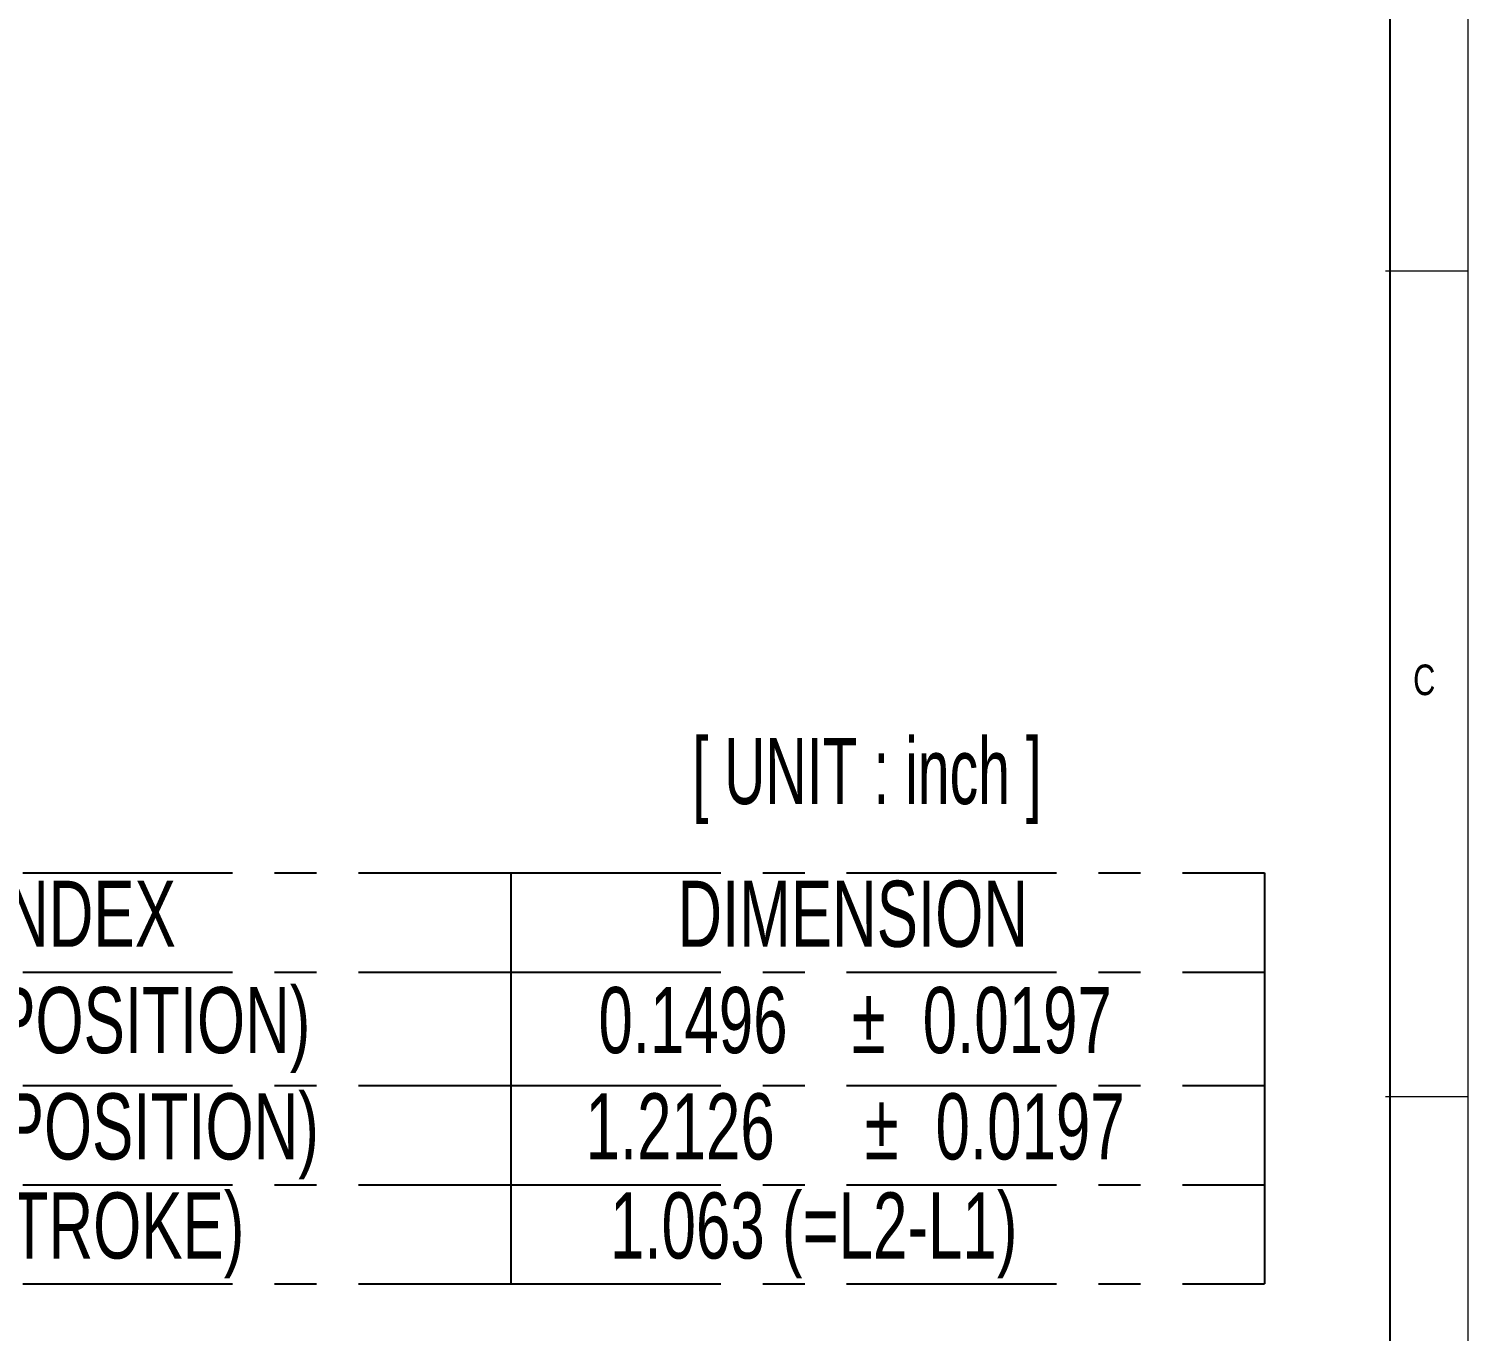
# Model space of a CAD drawing. Header units: inches. Extents: x 0.2 to 16.3, y 0.2 to 11.5.
# Drawn here: x 12.908 to 16.339, y 5.288 to 8.392 of the extents above; entities that cross this region are included whole.
import ezdxf

# ---------------------------------------------------------------- set-up
doc = ezdxf.new("R2010")
doc.units = ezdxf.units.IN
doc.header["$MEASUREMENT"] = 0
doc.linetypes.add('CENTERX2', pattern=[0.8, 0.5, -0.1, 0.1, -0.1])
doc.layers.add('CENTER_LINE', color=7, linetype='CENTERX2')
doc.layers.add('NOTES', color=7, linetype='Continuous')
doc.styles.add('SLDTEXTSTYLE0', font='TXT', dxfattribs={"width": 0.7})
doc.styles.add('SLDTEXTSTYLE1', font='TXT', dxfattribs={"width": 0.646667})
doc.styles.add('SLDTEXTSTYLE2', font='TXT', dxfattribs={"width": 0.75})

# ---------------------------------------------------------------- blocks, each defined once
blk = doc.blocks.new('SW_TABLEANNOTATION_0')
at = {"layer": 'CENTER_LINE', "color": 0}
for p, q in [((0, 0), (1.9637, 0)), ((1.9637, 0), (1.9637, -0.2362)), ((1.9637, 0), (3.7592, 0)), ((3.7592, 0), (3.7592, -0.2362)), ((0, -0.2362), (1.9637, -0.2362)), ((1.9637, -0.2362), (1.9637, -0.5067)), ((1.9637, -0.2362), (3.7592, -0.2362)), ((3.7592, -0.2362), (3.7592, -0.5067)), ((0, -0.5067), (1.9637, -0.5067)), ((1.9637, -0.5067), (1.9637, -0.7429)), ((1.9637, -0.5067), (3.7592, -0.5067)), ((3.7592, -0.5067), (3.7592, -0.7429)), ((0, -0.7429), (1.9637, -0.7429)), ((1.9637, -0.7429), (1.9637, -0.9791)), ((1.9637, -0.7429), (3.7592, -0.7429)), ((3.7592, -0.7429), (3.7592, -0.9791)), ((0, -0.9791), (1.9637, -0.9791)), ((1.9637, -0.9791), (3.7592, -0.9791))]:
    blk.add_line(p, q, dxfattribs=at)
at = {"layer": 'CENTER_LINE', "color": 0, "char_height": 0.15748, "attachment_point": 1, "style": 'SLDTEXTSTYLE0'}
for s, insert in [('INDEX', (0.7147, -0.0185)), ('DIMENSION', (2.3604, -0.0185)), ('L1 (MIN POSITION)', (0.167, -0.2719)), ('0.1496', (2.1721, -0.2719)), ('0.0197', (2.9449, -0.2719)), ('%%p', (2.7757, -0.2719)), ('L2 (MAX POSITION)', (0.138, -0.5252)), ('1.2126', (2.1414, -0.5252)), ('%%p', (2.8064, -0.5252)), ('0.0197', (2.9755, -0.5252)), ('L3 (STROKE)', (0.4191, -0.7614)), ('1.063 (=L2-L1)', (2.1996, -0.7614))]:
    blk.add_mtext(s, dxfattribs=dict(at, insert=insert))

msp = doc.modelspace()

# ---------------------------------------------------------------- linework, layer by layer
at = {"color": 7, "linetype": 'Continuous', "lineweight": 18}
for p, q in [((16.3386, 0.1969), (16.3386, 11.4961)), ((16.1417, 7.815), (16.3386, 7.815)), ((16.3386, 5.8465), (16.1417, 5.8465))]:
    msp.add_line(p, q, dxfattribs=at)
at = {"layer": 'NOTES', "color": 7}
msp.add_line((16.1516, 11.2992), (16.1516, 0.3937), dxfattribs=at)

# ---------------------------------------------------------------- block references
at = {"layer": 'CENTER_LINE'}
msp.add_blockref('SW_TABLEANNOTATION_0', (12.0936, 6.3799), dxfattribs=at)

# ---------------------------------------------------------------- texts
at = {"color": 7, "linetype": 'Continuous', "lineweight": 0, "insert": (16.2073, 6.8767), "char_height": 0.0729, "attachment_point": 1, "style": 'SLDTEXTSTYLE2'}
msp.add_mtext('C', dxfattribs=at)
at = {"layer": 'CENTER_LINE', "insert": (14.4897, 6.7016), "char_height": 0.15748, "attachment_point": 1, "style": 'SLDTEXTSTYLE1'}
msp.add_mtext('[ UNIT : inch ]', dxfattribs=at)

doc.saveas('drawing.dxf')
